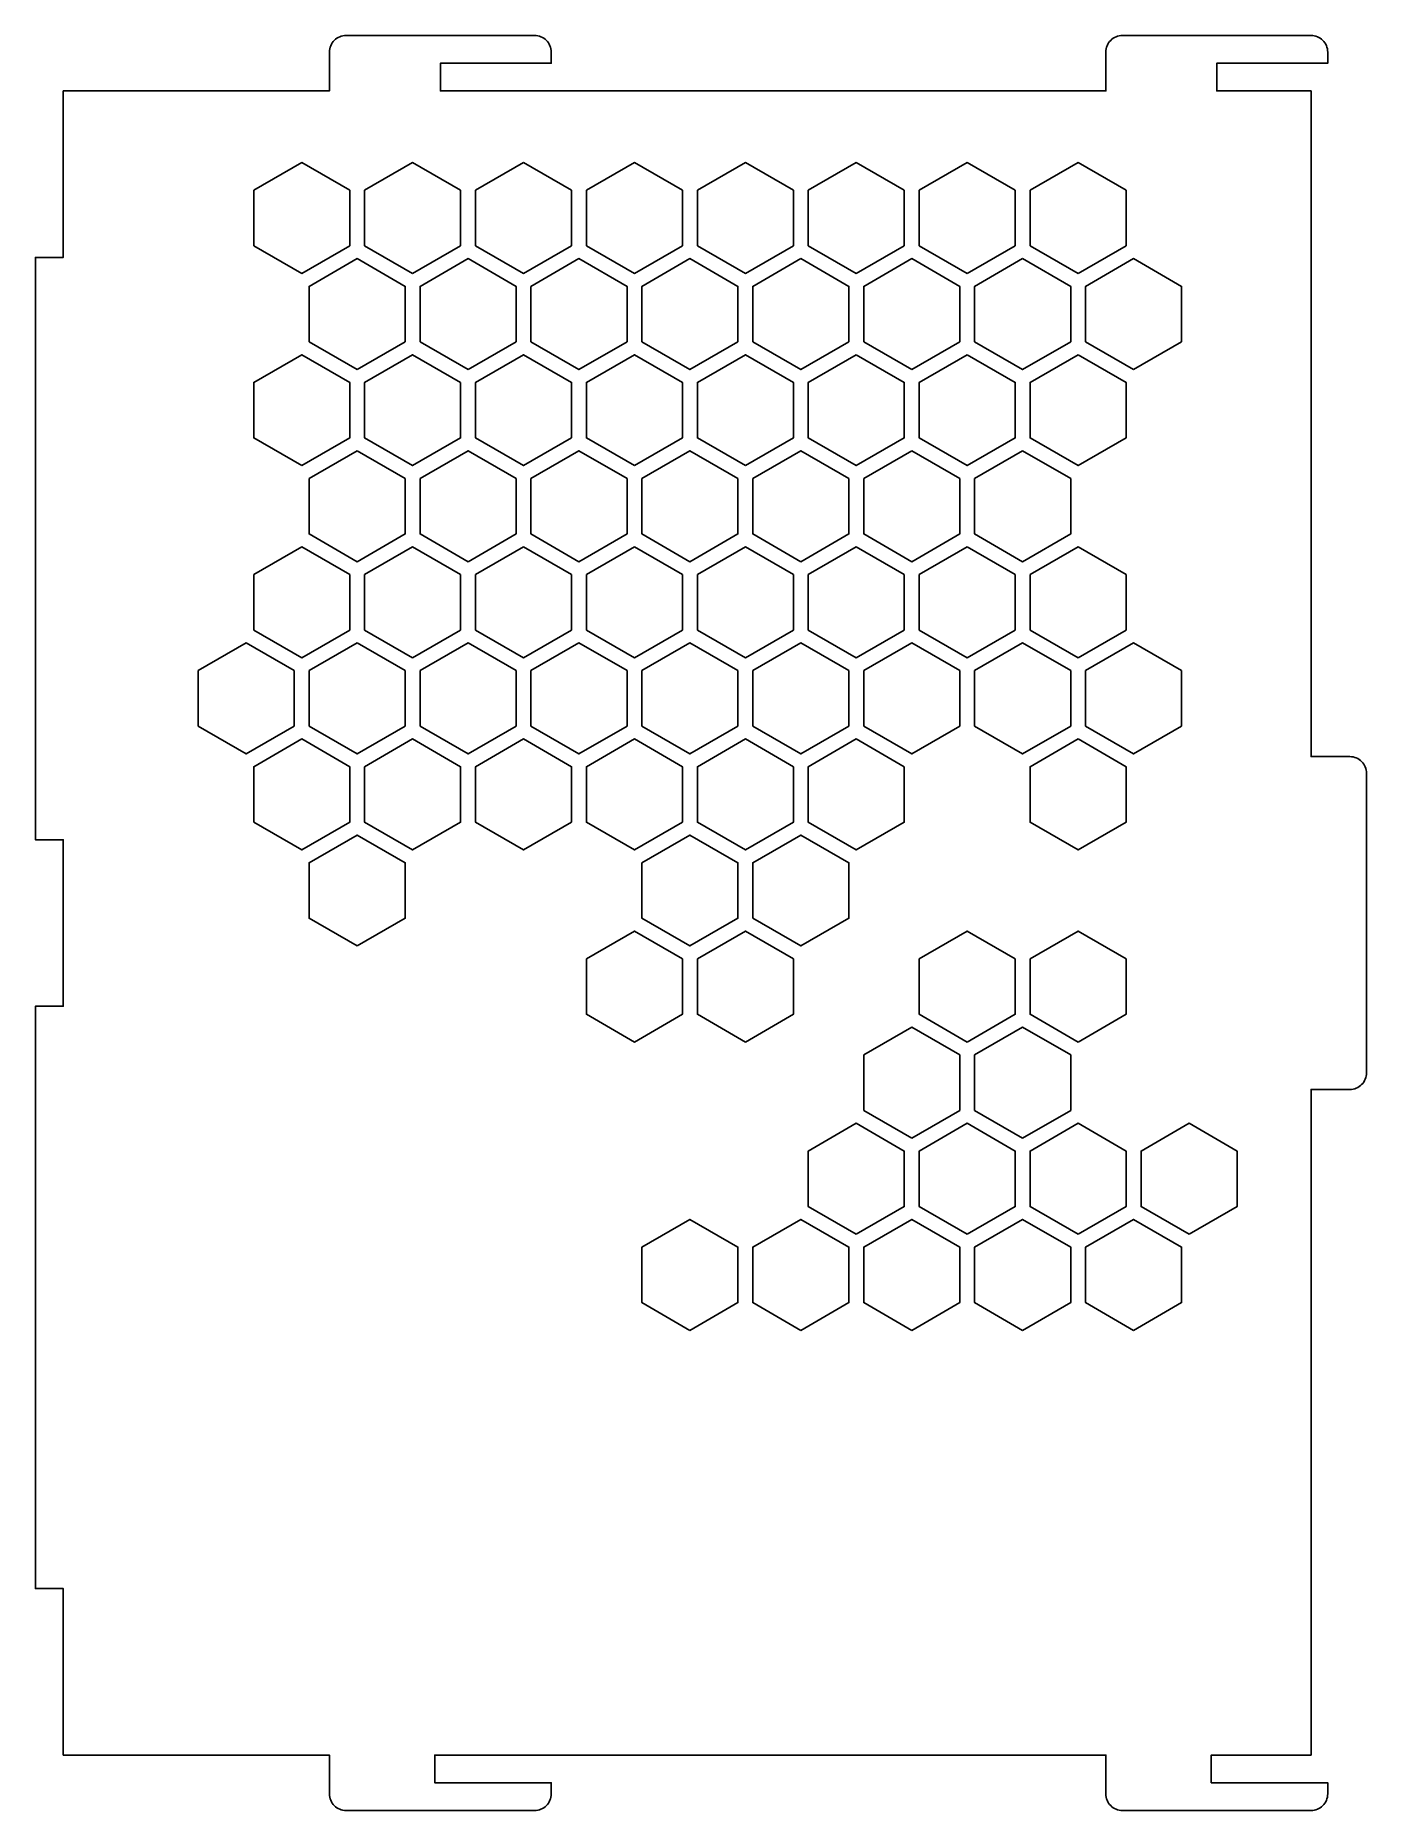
# Model space of a CAD drawing. Header units: millimetres. Extents: x 87 to 327, y -337 to -17.
import ezdxf

# ---------------------------------------------------------------- set-up
doc = ezdxf.new("R2010")
doc.units = ezdxf.units.MM
doc.layers.get('0').update_dxf_attribs({"linetype": 'CONTINUOUS'})

msp = doc.modelspace()

# ---------------------------------------------------------------- linework, layer by layer
msp.add_lwpolyline([(324, -147.1, -0.414214), (327, -150.1), (327, -204.1, -0.414214), (324, -207.1), (317, -207.1), (317, -327.1), (299, -327.1), (299, -332.1), (320, -332.1), (320, -334.1, -0.414214), (317, -337.1), (283, -337.1, -0.414214), (280, -334.1), (280, -327.1), (159, -327.1), (159, -332.1), (180, -332.1), (180, -334.1, -0.414214), (177, -337.1), (143, -337.1, -0.414214), (140, -334.1), (140, -327.1), (92, -327.1), (92, -297.1), (87, -297.1), (87, -192.1), (92, -192.1), (92, -162.1), (87, -162.1), (87, -57.1), (92, -57.1), (92, -27.1), (140, -27.1), (140, -20.1, -0.414214), (143, -17.1), (177, -17.1, -0.414214), (180, -20.1), (180, -22.1), (160, -22.1), (160, -27.1), (280, -27.1), (280, -20.1, -0.414214), (283, -17.1), (317, -17.1, -0.414214), (320, -20.1), (320, -22.1), (300, -22.1), (300, -27.1), (317, -27.1), (317, -147.1)], format="xyb", close=True)
for points in [[(143.66, -55), (143.66, -45), (135, -40), (126.34, -45), (126.34, -55), (135, -60)], [(155, -60), (163.66, -55), (163.66, -45), (155, -40), (146.34, -45), (146.34, -55)], [(175, -40), (166.34, -45), (166.34, -55), (175, -60), (183.66, -55), (183.66, -45)], [(203.66, -45), (195, -40), (186.34, -45), (186.34, -55), (195, -60), (203.66, -55)], [(206.34, -55), (215, -60), (223.66, -55), (223.66, -45), (215, -40), (206.34, -45)], [(226.34, -45), (226.34, -55), (235, -60), (243.66, -55), (243.66, -45), (235, -40)], [(255, -60), (263.66, -55), (263.66, -45), (255, -40), (246.34, -45), (246.34, -55)], [(275, -60), (283.66, -55), (283.66, -45), (275, -40), (266.34, -45), (266.34, -55)], [(145, -77.32), (153.66, -72.32), (153.66, -62.32), (145, -57.32), (136.34, -62.32), (136.34, -72.32)], [(165, -77.32), (173.66, -72.32), (173.66, -62.32), (165, -57.32), (156.34, -62.32), (156.34, -72.32)], [(176.34, -62.32), (176.34, -72.32), (185, -77.32), (193.66, -72.32), (193.66, -62.32), (185, -57.32)], [(213.66, -72.32), (213.66, -62.32), (205, -57.32), (196.34, -62.32), (196.34, -72.32), (205, -77.32)], [(225, -57.32), (216.34, -62.32), (216.34, -72.32), (225, -77.32), (233.66, -72.32), (233.66, -62.32)], [(245, -77.32), (253.66, -72.32), (253.66, -62.32), (245, -57.32), (236.34, -62.32), (236.34, -72.32)], [(265, -57.32), (256.34, -62.32), (256.34, -72.32), (265, -77.32), (273.66, -72.32), (273.66, -62.32)], [(285, -77.32), (293.66, -72.32), (293.66, -62.32), (285, -57.32), (276.34, -62.32), (276.34, -72.32)], [(135, -94.64), (143.66, -89.64), (143.66, -79.64), (135, -74.64), (126.34, -79.64), (126.34, -89.64)], [(163.66, -79.64), (155, -74.64), (146.34, -79.64), (146.34, -89.64), (155, -94.64), (163.66, -89.64)], [(183.66, -89.64), (183.66, -79.64), (175, -74.64), (166.34, -79.64), (166.34, -89.64), (175, -94.64)], [(195, -94.64), (203.66, -89.64), (203.66, -79.64), (195, -74.64), (186.34, -79.64), (186.34, -89.64)], [(215, -94.64), (223.66, -89.64), (223.66, -79.64), (215, -74.64), (206.34, -79.64), (206.34, -89.64)], [(235, -74.64), (226.34, -79.64), (226.34, -89.64), (235, -94.64), (243.66, -89.64), (243.66, -79.64)], [(255, -74.64), (246.34, -79.64), (246.34, -89.64), (255, -94.64), (263.66, -89.64), (263.66, -79.64)], [(275, -74.64), (266.34, -79.64), (266.34, -89.64), (275, -94.64), (283.66, -89.64), (283.66, -79.64)], [(145, -91.96), (136.34, -96.96), (136.34, -106.96), (145, -111.96), (153.66, -106.96), (153.66, -96.96)], [(165, -111.96), (173.66, -106.96), (173.66, -96.96), (165, -91.96), (156.34, -96.96), (156.34, -106.96)], [(176.34, -96.96), (176.34, -106.96), (185, -111.96), (193.66, -106.96), (193.66, -96.96), (185, -91.96)], [(196.34, -96.96), (196.34, -106.96), (205, -111.96), (213.66, -106.96), (213.66, -96.96), (205, -91.96)], [(225, -111.96), (233.66, -106.96), (233.66, -96.96), (225, -91.96), (216.34, -96.96), (216.34, -106.96)], [(245, -91.96), (236.34, -96.96), (236.34, -106.96), (245, -111.96), (253.66, -106.96), (253.66, -96.96)], [(265, -91.96), (256.34, -96.96), (256.34, -106.96), (265, -111.96), (273.66, -106.96), (273.66, -96.96)], [(126.34, -124.28), (135, -129.28), (143.66, -124.28), (143.66, -114.28), (135, -109.28), (126.34, -114.28)], [(155, -129.28), (163.66, -124.28), (163.66, -114.28), (155, -109.28), (146.34, -114.28), (146.34, -124.28)], [(175, -109.28), (166.34, -114.28), (166.34, -124.28), (175, -129.28), (183.66, -124.28), (183.66, -114.28)], [(195, -109.28), (186.34, -114.28), (186.34, -124.28), (195, -129.28), (203.66, -124.28), (203.66, -114.28)], [(223.66, -114.28), (215, -109.28), (206.34, -114.28), (206.34, -124.28), (215, -129.28), (223.66, -124.28)], [(243.66, -114.28), (235, -109.28), (226.34, -114.28), (226.34, -124.28), (235, -129.28), (243.66, -124.28)], [(255, -109.28), (246.34, -114.28), (246.34, -124.28), (255, -129.28), (263.66, -124.28), (263.66, -114.28)], [(275, -129.28), (283.66, -124.28), (283.66, -114.28), (275, -109.28), (266.34, -114.28), (266.34, -124.28)], [(133.66, -141.6), (133.66, -131.6), (125, -126.6), (116.34, -131.6), (116.34, -141.6), (125, -146.6)], [(145, -126.6), (136.34, -131.6), (136.34, -141.6), (145, -146.6), (153.66, -141.6), (153.66, -131.6)], [(173.66, -141.6), (173.66, -131.6), (165, -126.6), (156.34, -131.6), (156.34, -141.6), (165, -146.6)], [(193.66, -141.6), (193.66, -131.6), (185, -126.6), (176.34, -131.6), (176.34, -141.6), (185, -146.6)], [(213.66, -141.6), (213.66, -131.6), (205, -126.6), (196.34, -131.6), (196.34, -141.6), (205, -146.6)], [(233.66, -131.6), (225, -126.6), (216.34, -131.6), (216.34, -141.6), (225, -146.6), (233.66, -141.6)], [(253.66, -131.6), (245, -126.6), (236.34, -131.6), (236.34, -141.6), (245, -146.6), (253.66, -141.6)], [(256.34, -141.6), (265, -146.6), (273.66, -141.6), (273.66, -131.6), (265, -126.6), (256.34, -131.6)], [(293.66, -141.6), (293.66, -131.6), (285, -126.6), (276.34, -131.6), (276.34, -141.6), (285, -146.6)], [(126.34, -158.92), (135, -163.92), (143.66, -158.92), (143.66, -148.92), (135, -143.92), (126.34, -148.92)], [(146.34, -148.92), (146.34, -158.92), (155, -163.92), (163.66, -158.92), (163.66, -148.92), (155, -143.92)], [(183.66, -158.92), (183.66, -148.92), (175, -143.92), (166.34, -148.92), (166.34, -158.92), (175, -163.92)], [(203.66, -158.92), (203.66, -148.92), (195, -143.92), (186.34, -148.92), (186.34, -158.92), (195, -163.92)], [(223.66, -148.92), (215, -143.92), (206.34, -148.92), (206.34, -158.92), (215, -163.92), (223.66, -158.92)], [(243.66, -148.92), (235, -143.92), (226.34, -148.92), (226.34, -158.92), (235, -163.92), (243.66, -158.92)], [(275, -143.92), (266.34, -148.92), (266.34, -158.92), (275, -163.92), (283.66, -158.92), (283.66, -148.92)], [(145, -181.24), (153.66, -176.24), (153.66, -166.24), (145, -161.24), (136.34, -166.24), (136.34, -176.24)], [(196.34, -166.24), (196.34, -176.24), (205, -181.24), (213.66, -176.24), (213.66, -166.24), (205, -161.24)], [(216.34, -176.24), (225, -181.24), (233.66, -176.24), (233.66, -166.24), (225, -161.24), (216.34, -166.24)], [(203.66, -183.56), (195, -178.56), (186.34, -183.56), (186.34, -193.56), (195, -198.56), (203.66, -193.56)], [(215, -198.56), (223.66, -193.56), (223.66, -183.56), (215, -178.56), (206.34, -183.56), (206.34, -193.56)], [(255, -198.56), (263.66, -193.56), (263.66, -183.56), (255, -178.56), (246.34, -183.56), (246.34, -193.56)], [(275, -198.56), (283.66, -193.56), (283.66, -183.56), (275, -178.56), (266.34, -183.56), (266.34, -193.56)], [(245, -215.88), (253.66, -210.88), (253.66, -200.88), (245, -195.88), (236.34, -200.88), (236.34, -210.88)], [(265, -215.88), (273.66, -210.88), (273.66, -200.88), (265, -195.88), (256.34, -200.88), (256.34, -210.88)], [(235, -233.21), (243.66, -228.21), (243.66, -218.21), (235, -213.21), (226.34, -218.21), (226.34, -228.21)], [(255, -233.21), (263.66, -228.21), (263.66, -218.21), (255, -213.21), (246.34, -218.21), (246.34, -228.21)], [(275, -233.21), (283.66, -228.21), (283.66, -218.21), (275, -213.21), (266.34, -218.21), (266.34, -228.21)], [(295, -233.21), (303.66, -228.21), (303.66, -218.21), (295, -213.21), (286.34, -218.21), (286.34, -228.21)], [(205, -250.53), (213.66, -245.53), (213.66, -235.53), (205, -230.53), (196.34, -235.53), (196.34, -245.53)], [(225, -250.53), (233.66, -245.53), (233.66, -235.53), (225, -230.53), (216.34, -235.53), (216.34, -245.53)], [(245, -250.53), (253.66, -245.53), (253.66, -235.53), (245, -230.53), (236.34, -235.53), (236.34, -245.53)], [(265, -250.53), (273.66, -245.53), (273.66, -235.53), (265, -230.53), (256.34, -235.53), (256.34, -245.53)], [(285, -250.53), (293.66, -245.53), (293.66, -235.53), (285, -230.53), (276.34, -235.53), (276.34, -245.53)]]:
    msp.add_lwpolyline(points, close=True)

doc.saveas('drawing.dxf')
